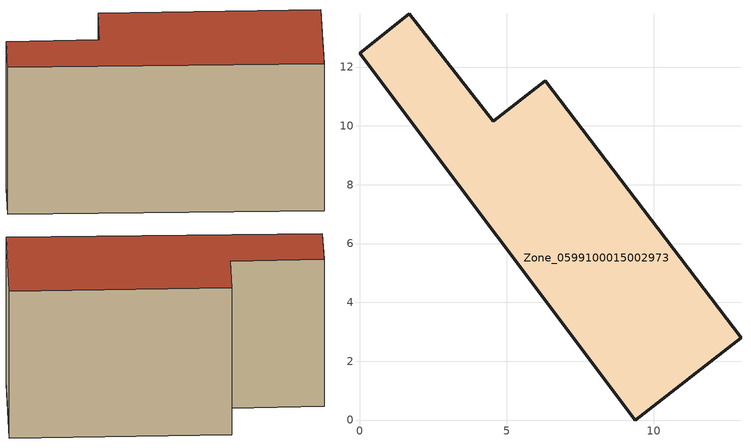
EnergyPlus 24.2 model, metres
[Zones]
Zone_0599100015002973
 floor ground (C_G): 9.37,0 0,12.47 1.69,13.81 4.54,10.16 6.31,11.53 12.97,2.8 z0.96
 wall outside (C_F): 0,12.47 9.37,0 12.97,2.8 6.31,11.53 4.54,10.16 1.69,13.81 0,12.47 z0.96:9.91
 roof outside (C_R): 1.69,13.81 0,12.47 9.37,0 12.97,2.8 6.31,11.53 4.54,10.16 z9.91
[BUILDING]
Pand.0599100015002973: North Axis=0; Terrain=City; Loads Convergence Tolerance Value=0.04; Temperature Convergence Tolerance Value=0.4; Solar Distribution=FullExterior; Maximum Number of Warmup Days=25; Minimum Number of Warmup Days=1
[Site:Location]
Rotterdam.The.Hague.AP_ZH_NLD Design_Conditions: Latitude=51.96; Longitude=4.45; Time Zone=1; Elevation=-4.5
[SITE:GROUNDTEMPERATURE:BUILDINGSURFACE]
18, 18, 18, 18, 18, 18, 18, 18, 18, 18, 18, 18
[MATERIAL] Thermal Absorptance=0.9; Solar Absorptance=0.7; Visible Absorptance=0.7
Name | Roughness | Thickness | Conductivity | Density | Specific Heat
G.TI.1975-1991 | MediumSmooth | 0.15 | 0.288461 | 540 | 1210
F.TI.1975-1991 | Rough | 0.3 | 0.230769 | 1920 | 840
R.TI.1975-1991 | MediumRough | 0.2 | 0.153846 | 1500 | 1000
[CONSTRUCTION]
C_G: G.TI.1975-1991
C_F: F.TI.1975-1991
C_R: R.TI.1975-1991
[ZONE]
Zone_0599100015002973: Type=1; Multiplier=1; Ceiling Height=Autocalculate; Volume=Autocalculate; Floor Area=autocalculate; Part of Total Floor Area=Yes
[ZONEINFILTRATION:DESIGNFLOWRATE]
Infil_Zone_0599100015002973: Zone or ZoneList or Space or SpaceList=Zone_0599100015002973; Schedule=AlwaysOn; Design Flow Rate Calculation Method=Flow/Area; Flow Rate per Floor Area=0.003; Constant Term Coefficient=1; Temperature Term Coefficient=0; Velocity Term Coefficient=0; Velocity Squared Term Coefficient=0
[HVACTEMPLATE:ZONE:IDEALLOADSAIRSYSTEM]
Zone_0599100015002973: Maximum Heating Supply Air Temperature=50; Minimum Cooling Supply Air Temperature=13; Maximum Heating Supply Air Humidity Ratio=0.0156; Minimum Cooling Supply Air Humidity Ratio=0.0077; Heating Limit=NoLimit; Cooling Limit=NoLimit; Dehumidification Control Type=ConstantSensibleHeatRatio; Cooling Sensible Heat Ratio=0.7; Dehumidification Setpoint=60; Humidification Control Type=None; Humidification Setpoint=30; Outdoor Air Method=None; Outdoor Air Flow Rate per Person=0.00944; Outdoor Air Flow Rate per Zone Floor Area=0; Outdoor Air Flow Rate per Zone=0; Demand Controlled Ventilation Type=None; Outdoor Air Economizer Type=NoEconomizer; Heat Recovery Type=None; Sensible Heat Recovery Effectiveness=0.7; Latent Heat Recovery Effectiveness=0.65
[ZONECONTROL:THERMOSTAT]
ThermostatControl_Zone_0599100015002973: Zone or ZoneList=Zone_0599100015002973; Control Type Schedule=DualSetpointControlType; Control 1=Thermostat_Zone_0599100015002973; Temperature Difference Between Cutout And Setpoint=0
[THERMOSTATSETPOINT:DUALSETPOINT]
Thermostat_Zone_0599100015002973: Heating Setpoint Temperature Schedule=HeatingSetpoint_Zone_0599100015002973; Cooling Setpoint Temperature Schedule=CoolingSetpoint_Zone_0599100015002973
[SCHEDULE:COMPACT]
HeatingSetpoint_Zone_0599100015002973: Through: 12/31, For: AllDays, Until: 24:00, 21
CoolingSetpoint_Zone_0599100015002973: Through: 12/31, For: AllDays, Until: 24:00, 24
DualSetpointControlType: Through: 12/31, For: AllDays, Until: 24:00, 4
AlwaysOn: Through: 12/31, For: AllDays, Until: 24:00, 1
